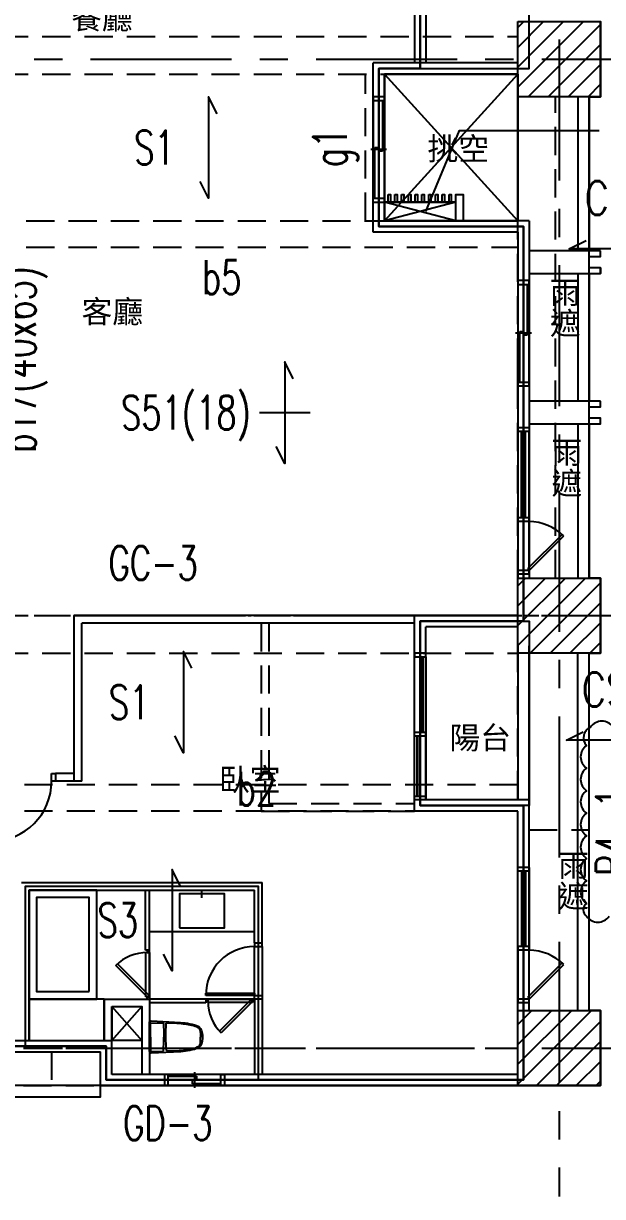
# Model space of a CAD drawing. Header units: millimetres. Extents: x -3377 to 119122, y -22007 to 15479.
# Drawn here: x 78524 to 79295, y 4677 to 6237 of the extents above; entities that cross this region are included whole.
import ezdxf
from ezdxf.enums import TextEntityAlignment as Align

# ---------------------------------------------------------------- set-up
doc = ezdxf.new("R2010")
doc.units = ezdxf.units.MM
doc.header["$LTSCALE"] = 150
doc.header["$MEASUREMENT"] = 0
for name, pattern in [('CENTER', [2, 1.25, -0.25, 0.25, -0.25]), ('CONTINOUS', [0]), ('HIDDEN', [0.375, 0.25, -0.125])]:
    doc.linetypes.add(name, pattern=pattern)
doc.layers.get('0').update_dxf_attribs({"plot": 0})
for name, color, linetype, plot in [('AREA', 3, 'Continuous', False), ('S-ARCH', 252, 'Continuous', False), ('S-CLOUD_20220217(結構依建築圖2022-0216修改)', 4, 'Continuous', False)]:
    doc.layers.add(name, color=color, linetype=linetype, plot=plot)
for name, color, linetype in [('area2', 6, 'Continuous'), ('ASSLN', 8, 'Continuous'), ('COL', 1, 'Continuous'), ('DIM1', 7, 'Continuous'), ('GRID', 5, 'CENTER'), ('OPEN', 4, 'Continuous'), ('S-COL', 7, 'Continuous'), ('S-COLB', 4, 'HIDDEN'), ('S-GRID', 1, 'CENTER'), ('S-HATCH-COL', 13, 'Continuous'), ('S-OPEN', 13, 'Continuous'), ('S-RCBMB', 3, 'HIDDEN'), ('S-RCBMG', 2, 'HIDDEN'), ('S-SLAB', 5, 'Continuous'), ('S-SLABT', 2, 'Continuous'), ('S-TEXTB', 3, 'Continuous'), ('S-TEXTG', 2, 'Continuous'), ('TEXT', 2, 'Continuous'), ('TOIL', 6, 'Continuous'), ('WALL', 2, 'Continuous'), ('WALL-IN', 3, 'Continuous'), ('WALL2', 3, 'Continuous'), ('WALL3', 4, 'Continuous')]:
    doc.layers.add(name, color=color, linetype=linetype)
doc.styles.add('3E', font='simplex.shx', dxfattribs={"width": 0.8, "height": 45, "bigfont": 'dayus.shx'})
doc.styles.add('CS4', font='romans.shx', dxfattribs={"width": 0.7, "height": 45, "bigfont": 'lsp.shx'})
doc.styles.add('HH', font='')
doc.styles.add('HHV', font='')
doc.styles.get('HH').set_extended_font_data('Microsoft JhengHei')
doc.styles.get('HHV').set_extended_font_data('@微軟正黑體')

# ---------------------------------------------------------------- blocks, each defined once
blk = doc.blocks.new('LINE(2)')
at = {"layer": 'S-GRID'}
for points in [[(-5535.87, -344.9), (-5535.87, -3083.41)], [(-8859.11, -1570.91), (-5430.87, -1570.91)], [(-8859.11, -2310.91), (-5430.87, -2310.91)], [(-8859.11, -2885.91), (-5430.87, -2885.91)]]:
    blk.add_lwpolyline(points, dxfattribs=at)
blk = doc.blocks.new('COL(2F-16F)')
for points in [[(-5590.9, -1520.9), (-5480.9, -1520.9), (-5480.9, -1620.9), (-5590.9, -1620.9)], [(-5590.9, -2260.9), (-5480.9, -2260.9), (-5480.9, -2360.9), (-5590.9, -2360.9)], [(-5590.9, -2835.9), (-5480.9, -2835.9), (-5480.9, -2935.9), (-5590.9, -2935.9)]]:
    blk.add_lwpolyline(points, close=True)
blk = doc.blocks.new('$PWS001115O08HK0DW0000DW2')
at = {"color": 0, "linetype": 'Continuous'}
for p, q in [((-55, 7.5), (-50, 7.5)), ((-50, 7.5), (-50, -7.5)), ((50, 7.5), (-50, 7.5)), ((50, 2.5), (-50, 2.5)), ((55, 7.5), (50, 7.5)), ((50, 7.5), (50, -7.5)), ((-50, -7.5), (-55, -7.5)), ((50, -2.5), (-50, -2.5)), ((-50, -7.5), (50, -7.5)), ((50, -7.5), (55, -7.5))]:
    blk.add_line(p, q, dxfattribs=at)
blk = doc.blocks.new('$PDS002515O05SC0DW00008C10')
at = {"color": 0, "linetype": 'Continuous', "lineweight": -2}
for p, q in [((-13.5, 53.5), (-15.6, 51.3)), ((-15.6, 51.3), (30.4, 5.4)), ((32.5, 7.5), (-13.5, 53.5)), ((-37.5, 7.5), (-32.5, 7.5)), ((-32.5, 7.5), (-32.5, -7.5)), ((32.5, 7.5), (-32.5, 7.5)), ((30.4, 5.4), (32.5, 7.5)), ((37.5, 7.5), (32.5, 7.5)), ((32.5, 7.5), (32.5, -7.5)), ((-32.5, -7.5), (-37.5, -7.5)), ((-32.5, -7.5), (32.5, -7.5)), ((32.5, -7.5), (37.5, -7.5))]:
    blk.add_line(p, q, dxfattribs=at)
blk.add_arc((32.5, 7.5), 65, 135, 180, dxfattribs=at)
blk = doc.blocks.new('$PWS002115O06680DW0000DW2')
at = {"color": 0, "linetype": 'Continuous'}
for p, q in [((-40, 7.5), (-35, 7.5)), ((-35, 7.5), (-35, -7.5)), ((35, 7.5), (-35, 7.5)), ((-35, 5), (2.5, 5)), ((35, 0), (-35, 0)), ((-2.5, -5), (-2.5, 0)), ((0, -10.5), (0, 10.5)), ((2.5, 5), (2.5, 0)), ((40, 7.5), (35, 7.5)), ((35, 7.5), (35, -7.5)), ((-35, -7.5), (-40, -7.5)), ((-35, -7.5), (35, -7.5)), ((35, -5), (-2.5, -5)), ((35, -7.5), (40, -7.5))]:
    blk.add_line(p, q, dxfattribs=at)
blk = doc.blocks.new('A$C16E17CE1')
at = {"color": 252}
for p, q in [((970, 505), (792.5, 700)), ((792.5, 505), (970, 700)), ((970, 505), (970, 700)), ((1050, 670), (1050, 465)), ((1065, 670), (1065, 465)), ((1050, 435), (1050, 265)), ((1065, 435), (1065, 265)), ((1050, 235), (1050, 30)), ((1065, 235), (1065, 30)), ((430, -540), (470, -585)), ((430, -585), (470, -540)), ((470, -585), (430, -585)), ((415, -645), (-25, -645))]:
    blk.add_line(p, q, dxfattribs=at)
at = {"color": 252, "linetype": 'HIDDEN'}
for p, q in [((985, 435), (1065, 435)), ((985, -305), (1065, -305)), ((350, -600), (350, -645))]:
    blk.add_line(p, q, dxfattribs=at)
at = {"color": 252}
for points in [[(792.5, 700), (792.5, 505), (970, 505)], [(887.5, 530), (792.5, 530), (792.5, 505), (887.5, 505), (792.5, 530), (887.5, 530), (792.5, 505)], [(1050, -545), (1050, -70)], [(1065, -545), (1065, -70)], [(-25, -645), (-25, -660), (-25, -660), (415, -660), (415, -645)]]:
    blk.add_lwpolyline(points, dxfattribs=at)
at = {"color": 252, "linetype": 'HIDDEN'}
for points in [[(628.8, -30), (628.8, -280), (832.5, -280)], [(638.8, -30), (638.8, -270), (832.5, -270)]]:
    blk.add_lwpolyline(points, dxfattribs=at)
at = {"layer": 'AREA', "color": 252}
blk.add_lwpolyline([(840, 1022.5), (840, 707.5), (785, 707.5), (785, 497.5), (977.5, 497.5), (977.5, -27.5), (840, -27.5), (840, -272.5), (840, -272.5), (977.5, -272.5), (977.5, -637.5), (422.5, -637.5), (422.5, -592.5), (-127.5, -592.5), (-127.5, -252.5), (-332.5, -252.5), (-332.5, -252.5), (-557.5, -252.5), (-557.5, -592.5), (-827.5, -592.5)], dxfattribs=at)
for points in [[(840, 707.5), (985, 707.5), (985, 1022.5), (840, 1022.5)], [(985, -272.5), (840, -272.5), (840, -27.5), (985, -27.5)]]:
    blk.add_lwpolyline(points, close=True, dxfattribs=at)
at = {"layer": 'area2', "color": 252}
blk.add_lwpolyline([(-127.5, -592.5), (422.5, -592.5), (422.5, -637.5), (977.5, -637.5), (977.5, -272.5), (840, -272.5), (840, -272.5), (840, -27.5), (977.5, -27.5), (977.5, 497.5), (785, 497.5), (785, 707.5), (840, 707.5), (840, 1022.5)], dxfattribs=at)
at = {"layer": 'ASSLN', "color": 252}
for points in [[(797.5, 540), (800.5, 540), (800.5, 530), (797.5, 530)], [(806.5, 540), (809.5, 540), (809.5, 530), (806.5, 530)], [(815.5, 540), (818.5, 540), (818.5, 530), (815.5, 530)], [(824.5, 540), (827.5, 540), (827.5, 530), (824.5, 530)], [(833.5, 540), (836.5, 540), (836.5, 530), (833.5, 530)], [(842.5, 540), (845.5, 540), (845.5, 530), (842.5, 530)], [(851.5, 540), (854.5, 540), (854.5, 530), (851.5, 530)], [(860.5, 540), (863.5, 540), (863.5, 530), (860.5, 530)], [(869.5, 540), (872.5, 540), (872.5, 530), (869.5, 530)], [(878.5, 540), (881.5, 540), (881.5, 530), (878.5, 530)]]:
    blk.add_lwpolyline(points, close=True, dxfattribs=at)
at = {"layer": 'COL', "color": 252}
blk.add_line((1080, 442.5), (1080, 435, 1.1), dxfattribs=at)
for points in [[(970, 770), (1080, 770), (1080, 670), (970, 670)], [(970, 30), (1080, 30), (1080, -70), (970, -70)], [(970, -545), (1080, -545), (1080, -645), (970, -645)]]:
    blk.add_lwpolyline(points, close=True, dxfattribs=at)
at = {"layer": 'DIM1', "color": 252}
blk.add_lwpolyline([(315, -592.5), (422.5, -592.5), (422.5, -637.5), (624, -637.5), (625, -637.5), (625, -380), (315, -380), (315, -592.5)], dxfattribs=at)
at = {"layer": 'GRID', "color": 252, "ltscale": 0.1}
blk.add_line((379, -20), (1493.5, -20), dxfattribs=at)
at = {"layer": 'OPEN', "color": 252, "linetype": 'Continuous'}
for p, q in [((777.5, 670), (777.5, 665)), ((777.5, 665), (792.5, 665)), ((777.5, 665), (777.5, 535)), ((785, 665), (785, 535)), ((790, 665), (790, 597.5)), ((792.5, 665), (792.5, 670)), ((792.5, 535), (792.5, 665)), ((795.5, 600), (774.5, 600)), ((780, 535), (780, 602.5)), ((780, 602.5), (785, 602.5)), ((790, 597.5), (785, 597.5)), ((777.5, 530), (777.5, 535)), ((777.5, 535), (792.5, 535)), ((792.5, 535), (792.5, 530)), ((970, 425.5), (970, 420.5)), ((985, 420.5), (985, 425.5)), ((970, 420.5), (985, 420.5)), ((970, 420.5), (970, 290.5)), ((977.5, 420.5), (977.5, 290.5)), ((982.5, 420.5), (982.5, 353)), ((985, 290.5), (985, 420.5)), ((988, 355.5), (967, 355.5)), ((972.5, 290.5), (972.5, 358)), ((972.5, 358), (977.5, 358)), ((982.5, 353), (977.5, 353)), ((970, 285.5), (970, 290.5)), ((970, 290.5), (985, 290.5)), ((985, 290.5), (985, 285.5)), ((970, 225), (970, 230)), ((985, 225), (970, 225)), ((970, 225), (970, 110)), ((975, 110), (975, 225)), ((980, 110), (980, 225)), ((985, 230), (985, 225)), ((985, 110), (985, 225)), ((985, 110), (970, 110)), ((970, 110), (970, 105)), ((985, 105), (985, 110)), ((832.5, -70, -1.1), (832.5, -75, -1.1)), ((832.5, -75, -1.1), (847.5, -75, -1.1)), ((832.5, -260, -1.1), (832.5, -75, -1.1)), ((843, -175, -1.1), (843, -75, -1.1)), ((844, -175, -1.1), (844, -75, -1.1)), ((847.5, -75, -1.1), (847.5, -70, -1.1)), ((847.5, -75, -1.1), (847.5, -260, -1.1)), ((832.5, -175, -1.1), (847.5, -175, -1.1)), ((832.5, -180, -1.1), (847.5, -180, -1.1)), ((836, -260, -1.1), (836, -180, -1.1)), ((837, -260, -1.1), (837, -180, -1.1)), ((837, -180, -1.1), (840, -180, -1.1)), ((840, -180, -1.1), (840, -175, -1.1)), ((840, -175, -1.1), (843, -175, -1.1)), ((840, -260, -1.1), (840, -180, -1.1)), ((350, -240), (350, -230)), ((350, -230), (355, -230)), ((355, -240), (350, -240)), ((832.5, -265, -1.1), (832.5, -260, -1.1)), ((832.5, -260, -1.1), (847.5, -260, -1.1)), ((847.5, -260, -1.1), (847.5, -265, -1.1)), ((970, -360), (970, -355)), ((985, -355), (985, -360)), ((985, -360), (970, -360)), ((970, -460), (970, -360)), ((975, -360), (975, -460)), ((980, -360), (980, -460)), ((985, -360), (985, -460)), ((620, -455), (620, -460)), ((620, -460), (630, -460)), ((620, -525), (620, -460)), ((630, -460), (630, -455)), ((630, -460), (630, -525)), ((985, -460), (970, -460)), ((970, -460), (970, -465)), ((985, -465), (985, -460)), ((555, -525), (555, -522)), ((555, -522), (620, -522)), ((620, -525), (555, -525)), ((620, -522), (620, -525)), ((620, -530), (620, -525)), ((620, -525), (630, -525)), ((630, -525), (630, -530))]:
    blk.add_line(p, q, dxfattribs=at)
at = {"layer": 'OPEN', "color": 252}
blk.add_line((985, 105), (970, 105), dxfattribs=at)
at = {"layer": 'OPEN', "color": 252, "linetype": 'Continuous', "lineweight": -2}
for p, q in [((970, -465), (970, -460)), ((985, -465), (970, -465)), ((970, -465), (970, -530)), ((985, -460), (985, -465)), ((985, -530), (985, -465)), ((1028.8, -481.9), (982.9, -527.9)), ((1031, -484), (1028.8, -481.9)), ((985, -530), (1031, -484)), ((985, -530), (970, -530)), ((970, -530), (970, -535)), ((982.9, -527.9), (985, -530)), ((985, -535), (985, -530))]:
    blk.add_line(p, q, dxfattribs=at)
at = {"layer": 'OPEN', "color": 252, "linetype": 'Continuous'}
for centre, radius, start, end in [((270, -240), 80, 270, 0), ((620, -525), 65, 90, 180)]:
    blk.add_arc(centre, radius, start, end, dxfattribs=at)
at = {"layer": 'OPEN', "color": 252, "linetype": 'Continuous', "lineweight": -2}
blk.add_arc((985, -530), 65, 45, 90, dxfattribs=at)
at = {"layer": 'TEXT', "color": 252}
blk.add_lwpolyline([(847.5, 517.5), (892.4, 625.2), (1078.2, 625.2)], dxfattribs=at)
at = {"layer": 'TOIL', "color": 252}
for p, q in [((475, -465), (475, -385)), ((480, -530), (480, -385)), ((480, -530), (480, -430)), ((480, -440), (620, -440)), ((480, -465), (475, -465)), ((420, -530), (320, -530)), ((477, -527), (475.5, -527)), ((620, -530), (480, -530)), ((555, -530), (555, -535)), ((555, -535), (480, -535)), ((617, -533), (617, -534.5)), ((548, -574.3), (548, -580.5)), ((548, -586.7), (548, -580.5))]:
    blk.add_line(p, q, dxfattribs=at)
at = {"layer": 'TOIL', "color": 252, "linetype": 'Continuous'}
for p, q in [((475.5, -527), (475.5, -468)), ((477, -465), (477, -468)), ((477, -468), (480, -468)), ((480, -468), (480, -465)), ((480, -468), (480, -527)), ((435.3, -485.3), (437.4, -483.2)), ((437.4, -483.2), (479.1, -524.9)), ((477, -527), (435.3, -485.3)), ((479.1, -524.9), (477, -527)), ((477, -530), (477, -527)), ((477, -527), (480, -527)), ((480, -527), (480, -530)), ((558, -530), (555, -530)), ((558, -533), (558, -530)), ((558, -530), (617, -530)), ((617, -533), (617, -530)), ((617, -530), (620, -530)), ((555, -533), (558, -533)), ((617, -534.5), (558, -534.5)), ((573.2, -572.6), (614.9, -530.9)), ((617, -533), (575.3, -574.7)), ((614.9, -530.9), (617, -533)), ((620, -533), (617, -533)), ((575.3, -574.7), (573.2, -572.6))]:
    blk.add_line(p, q, dxfattribs=at)
at = {"layer": 'TOIL', "color": 252}
for points in [[(410, -530), (410, -385), (320, -385), (320, -530)], [(520, -435), (580, -435), (580, -390), (520, -390)], [(400, -520), (400, -395), (330, -395), (330, -520)], [(420, -530), (320, -530), (320, -585), (420, -585)]]:
    blk.add_lwpolyline(points, close=True, dxfattribs=at)
at = {"layer": 'TOIL', "color": 252, "const_width": 3}
blk.add_lwpolyline([(549.5, -395.5), (549.5, -385.3)], dxfattribs=at)
at = {"layer": 'TOIL', "color": 252}
blk.add_lwpolyline([(550.6, -582.5, -0.194459), (545.7, -594.8, -0.07596), (521.7, -599.9), (482.5, -602), (480, -599.8), (480, -560.2), (482.5, -559), (521.5, -561.1, -0.07596), (545.7, -566.2, -0.194459), (550.6, -578.4)], format="xyb", close=True, dxfattribs=at)
for points in [[(481.3, -580.5), (481.3, -562.1, -0.332674), (481.9, -561.3), (498, -561.9, -0.271876), (498.7, -562.4, -0.013613), (499.1, -580.5, -43.172872)], [(481.3, -580.5), (481.3, -598.9, 0.332674), (481.9, -599.7), (498, -599.1, 0.271876), (498.7, -598.6, 0.013613), (499.1, -580.5, 43.172872)]]:
    blk.add_lwpolyline(points, format="xyb", dxfattribs=at)
at = {"layer": 'TOIL', "color": 252, "linetype": 'Continuous'}
for centre, start, end in [((477, -527), 90, 135), ((617, -533), 180, 225)]:
    blk.add_arc(centre, 59, start, end, dxfattribs=at)
at = {"layer": 'TOIL', "color": 252}
for centre, radius, start, end in [((-82.9, -557), 585.1, 357.7018, 359.5191), ((505.5, -725.1), 163.2, 83.1505, 91.169), ((517.7, -642.3), 79.5, 71.2752, 84.7588), ((541.1, -573.6), 6.93, 353.869, 72.5206), ((623.1, -583.4), 121.5, 178.6098, 187.2474), ((541.4, -587.5), 6.62, 292.881, 6.9927), ((508, -425.8), 173.1, 268.2114, 275.8192), ((525.8, -557.6), 40.3, 269.7388, 296.8929)]:
    blk.add_arc(centre, radius, start, end, dxfattribs=at)
at = {"layer": 'WALL', "color": 252}
for p, q in [((777.5, 490), (777.5, 715)), ((970, 715), (777.5, 715)), ((792.5, 505), (792.5, 700)), ((970, 700), (792.5, 700)), ((792.5, 670), (777.5, 670)), ((777.5, 530), (777.5, 570)), ((792.5, 530), (792.5, 570)), ((777.5, 530), (792.5, 530)), ((985, 505), (792.5, 505)), ((985, 505), (985, 30)), ((970, 490), (777.5, 490)), ((970, 490), (970, 30)), ((985, 425.5), (970, 425.5)), ((970, 285.5), (970, 325.5)), ((985, 285.5), (985, 325.5)), ((970, 285.5), (985, 285.5)), ((970, 230), (985, 230)), ((985, 35), (970, 35)), ((970, -20), (832.5, -20)), ((832.5, -280), (832.5, -20)), ((970, -35), (847.5, -35)), ((847.5, -265), (847.5, -35)), ((847.5, -70, -1.1), (832.5, -70, -1.1)), ((847.5, -265, -1.1), (832.5, -265, -1.1)), ((985, -265), (847.5, -265)), ((985, -545), (985, -265)), ((970, -280), (832.5, -280)), ((970, -545), (970, -280)), ((985, -355), (970, -355)), ((985, -355), (970, -355)), ((985, -535), (970, -535)), ((985, -535), (970, -535)), ((-25, -585), (430, -585)), ((430, -630), (430, -585)), ((-25, -600), (415, -600)), ((415, -601), (415, -600)), ((415, -645), (415, -601)), ((970, -630), (430, -630)), ((485, -630), (430, -630)), ((500, -630), (500, -645)), ((580, -630), (580, -645)), ((416, -645), (415, -645)), ((970, -645), (416, -645)), ((485, -645), (430, -645))]:
    blk.add_line(p, q, dxfattribs=at)
for points in [[(970, 1245), (970, 1030), (832.5, 1030), (832.5, 715)], [(985, 1245), (985, 1015), (847.5, 1015), (847.5, 715)]]:
    blk.add_lwpolyline(points, dxfattribs=at)
at = {"layer": 'WALL', "color": 252, "elevation": 1.1}
for points in [[(1080, 465), (985, 465), (985, 435), (1080, 435), (1080, 442.5), (1065, 442.5), (1065, 457.5), (1080, 457.5)], [(1080, 265), (985, 265), (985, 235), (1080, 235), (1080, 242.5), (1065, 242.5), (1065, 257.5), (1080, 257.5)]]:
    blk.add_lwpolyline(points, close=True, dxfattribs=at)
at = {"layer": 'WALL-IN', "color": 252, "linetype": 'CONTINOUS'}
for p, q in [((420, -530), (480, -530)), ((420, -530), (420, -585)), ((480, -530), (480, -630)), ((430, -540), (470, -540)), ((430, -540), (430, -585)), ((470, -540), (470, -630))]:
    blk.add_line(p, q, dxfattribs=at)
at = {"layer": 'WALL2', "color": 252}
for p, q in [((832.5, -20), (380, -20)), ((380, -240), (380, -20)), ((832.5, -30), (390, -30)), ((390, -240), (390, -30)), ((380, -230), (355, -230)), ((355, -230), (355, -240)), ((390, -240), (355, -240)), ((310, -375), (630, -375)), ((320, -585), (320, -385)), ((320, -385), (620, -385)), ((620, -455), (620, -385)), ((630, -455), (630, -375)), ((620, -455), (630, -455)), ((630, -530), (620, -530)), ((620, -530), (620, -630)), ((630, -530), (630, -630))]:
    blk.add_line(p, q, dxfattribs=at)
blk.add_lwpolyline([(887.5, 505), (887.5, 540), (897.5, 540), (897.5, 505)], dxfattribs=at)
at = {"layer": 'WALL3', "color": 252}
for p, q in [((970, -60), (970, -265)), ((985, -265), (985, -60))]:
    blk.add_line(p, q, dxfattribs=at)
at = {"layer": 'OPEN', "color": 252, "lineweight": -2, "rotation": 270}
for p in [(977.5, 72.5), (977.5, -497.5)]:
    blk.add_blockref('$PDS002515O05SC0DW00008C10', p, dxfattribs=at)
at = {"layer": 'OPEN', "color": 252, "extrusion": (0, 0, -1), "zscale": -1, "rotation": 90.00000000000004}
blk.add_blockref('$PWS001115O08HK0DW0000DW2', (-977.5, -410), dxfattribs=at)
at = {"layer": 'OPEN', "color": 252, "rotation": 180}
blk.add_blockref('$PWS002115O06680DW0000DW2', (540, -637.5), dxfattribs=at)
at = {"layer": 'TEXT', "color": 252, "style": 'HH'}
for s, p in [('餐廳', (416.8, 760)), ('挑空', (890.8, 586)), ('客廳', (430.7, 369.3)), ('陽台', (920, -197.4)), ('臥室', (613.4, -253.1))]:
    blk.add_text(s, height=30, dxfattribs=at).set_placement(p, align=Align.CENTER)
at = {"layer": 'TEXT', "color": 252, "style": 'HHV'}
for p in [(1017.5, 389.9), (1019.6, 177.2), (1028.5, -371.9)]:
    blk.add_text('雨遮', height=30, rotation=270, dxfattribs=at).set_placement(p, align=Align.CENTER)
blk = doc.blocks.new('2022-0217')
blk.add_blockref('A$C16E17CE1', (66101.5, -2290.9))

msp = doc.modelspace()

# ---------------------------------------------------------------- hatches: boundary and pattern name
at = {"layer": 'S-HATCH-COL'}
h = msp.add_hatch(dxfattribs=at)
h.set_pattern_fill('ANSI31', color=256, scale=150, style=0)
h.set_pattern_definition([(45, (36331.2, 0), (-13.258252, 13.258252), [])])
h.paths.add_polyline_path([(79181.93, 6239.23), (79291.93, 6239.23), (79291.93, 6139.23), (79181.93, 6139.23)])
h.paths.add_polyline_path([(79181.93, 5499.23), (79291.93, 5499.23), (79291.93, 5399.23), (79181.93, 5399.23)])
h.paths.add_polyline_path([(79181.93, 4924.23), (79291.93, 4924.23), (79291.93, 4824.23), (79181.93, 4824.23)])
h.paths.add_polyline_path([(78076.93, 4924.23), (78186.93, 4924.23), (78186.93, 4824.23), (78076.93, 4824.23)])
h.paths.add_polyline_path([(77421.93, 4924.23), (77311.93, 4924.23), (77311.93, 4824.23), (77421.93, 4824.23)])
h.paths.add_polyline_path([(76406.93, 6814.23), (76516.93, 6814.23), (76516.93, 6714.23), (76406.93, 6714.23)])
h.paths.add_polyline_path([(76406.93, 6249.23), (76516.93, 6249.23), (76516.93, 6149.23), (76406.93, 6149.23)])
h.paths.add_polyline_path([(76406.93, 5514.23), (76516.93, 5514.23), (76516.93, 5414.23), (76406.93, 5414.23)])
h.paths.add_polyline_path([(76406.93, 4924.23), (76516.93, 4924.23), (76516.93, 4824.23), (76406.93, 4824.23)])
h.paths.add_polyline_path([(77391.93, 6814.23), (77306.93, 6814.23), (77306.93, 6714.23), (77391.93, 6714.23)])
h.paths.add_polyline_path([(78126.93, 5469.23), (78211.93, 5469.23), (78211.93, 5329.23), (78126.93, 5329.23)])
h.paths.add_polyline_path([(78126.93, 6294.23), (78211.93, 6294.23), (78211.93, 6154.23), (78126.93, 6154.23)])
h.paths.add_polyline_path([(77391.93, 6294.23), (77306.93, 6294.23), (77306.93, 6154.23), (77391.93, 6154.23)])
h.paths.add_polyline_path([(77306.93, 5469.23), (77391.93, 5469.23), (77391.93, 5329.23), (77306.93, 5329.23)])
h.paths.add_polyline_path([(78126.93, 6814.23), (78211.93, 6814.23), (78211.93, 6714.23), (78126.93, 6714.23)])
h.paths.add_polyline_path([(79181.93, 6814.23), (79291.93, 6814.23), (79291.93, 6714.23), (79181.93, 6714.23)])

# ---------------------------------------------------------------- linework, layer by layer
at = {"layer": 'S-CLOUD_20220217(結構依建築圖2022-0216修改)'}
msp.add_lwpolyline([(79308.69, 5301.04, 0.5205671), (79278.69, 5301.04, 0.5205671), (79273.27, 5276.47, 0.5205671), (79273.27, 5246.47, 0.5205671), (79273.27, 5216.47, 0.5205671), (79273.27, 5186.47, 0.5205671), (79273.27, 5156.47, 0.5205671), (79273.27, 5126.47, 0.5205671), (79273.27, 5096.47, 0.5205671), (79273.27, 5066.47, 0.5205671), (79273.27, 5049.48, 0.5205671), (79303.27, 5049.48, 0.5205671)], format="xyb", dxfattribs=at)
at = {"layer": 'S-OPEN'}
for p, q in [((79004.43, 6169.23), (79181.93, 5974.23)), ((79181.93, 6169.23), (79004.43, 5974.23)), ((78641.93, 4929.23), (78681.93, 4884.23)), ((78681.93, 4929.23), (78641.93, 4884.23))]:
    msp.add_line(p, q, dxfattribs=at)
at = {"layer": 'S-RCBMB'}
for p, q in [((78979.43, 5974.23), (78979.43, 6169.23)), ((79004.43, 5974.23), (79004.43, 6169.23)), ((78471.93, 5974.23), (79181.93, 5974.23)), ((78471.93, 5939.23), (79181.93, 5939.23)), ((79181.93, 5224.23), (78466.93, 5224.23)), ((79181.93, 5189.23), (78466.93, 5189.23))]:
    msp.add_line(p, q, dxfattribs=at)
at = {"layer": 'S-RCBMG'}
for p, q in [((78211.93, 6219.23), (79181.93, 6219.23)), ((78211.93, 6169.23), (79181.93, 6169.23)), ((79181.93, 5499.23), (79181.93, 6139.23)), ((79231.93, 5499.23), (79231.93, 6139.23)), ((78211.93, 5449.23), (79181.93, 5449.23)), ((78211.93, 5399.23), (79181.93, 5399.23)), ((79181.93, 4924.23), (79181.93, 5399.23)), ((79261.93, 4924.23), (79261.93, 5399.23)), ((78186.93, 4874.23), (79181.93, 4874.23)), ((78186.93, 4824.23), (79181.93, 4824.23))]:
    msp.add_line(p, q, dxfattribs=at)
at = {"layer": 'S-SLAB'}
msp.add_lwpolyline([(77326.93, 4824.23), (78186.93, 4824.23), (78186.93, 4824.23), (78186.93, 4809.23), (78626.93, 4809.23), (78626.93, 4824.23), (79291.93, 4824.23), (79291.93, 4924.23), (79276.93, 4924.23), (79276.93, 5399.23), (79291.93, 5399.23), (79291.93, 5499.23), (79276.93, 5499.23), (79276.93, 5964.23), (79276.93, 5964.23), (79276.93, 6139.23), (79291.93, 6139.23), (79291.93, 6239.23)], dxfattribs=at)
for points in [[(79004.43, 6169.23), (79181.93, 6169.23), (79181.93, 5974.23), (79004.43, 5974.23)], [(78641.93, 4929.23), (78681.93, 4929.23), (78681.93, 4884.23), (78641.93, 4884.23)]]:
    msp.add_lwpolyline(points, close=True, dxfattribs=at)
at = {"layer": 'S-SLABT', "color": 1}
msp.add_line((78838.18, 5719.23), (78905.68, 5719.23), dxfattribs=at)
for points in [[(78781.93, 6116.73), (78770.68, 6139.23), (78770.68, 6004.23), (78759.43, 6026.73)], [(79362.72, 5925.81), (79385.22, 5937.06), (79250.22, 5937.06), (79272.72, 5948.31)], [(78883.18, 5764.23), (78871.93, 5786.73), (78871.93, 5651.73), (78860.68, 5674.23)], [(78748.31, 5379.23), (78737.06, 5401.73), (78737.06, 5266.73), (78725.81, 5289.23)], [(79358.92, 5272.27), (79381.42, 5283.52), (79246.42, 5283.52), (79268.92, 5294.77)], [(78733.27, 5089.23), (78722.02, 5111.73), (78722.02, 4976.73), (78710.77, 4999.23)]]:
    msp.add_lwpolyline(points, dxfattribs=at)

# ---------------------------------------------------------------- block references
at = {"layer": 'S-ARCH'}
msp.add_blockref('2022-0217', (12110.4, 7760.14), dxfattribs=at)
at = {"layer": 'S-COL'}
msp.add_blockref('COL(2F-16F)', (84772.8, 7760.14), dxfattribs=at)
at = {"layer": 'S-COLB'}
msp.add_blockref('COL(2F-16F)', (84772.8, 7760.14), dxfattribs=at)
at = {"layer": 'S-GRID'}
msp.add_blockref('LINE(2)', (84772.8, 7760.14), dxfattribs=at)

# ---------------------------------------------------------------- texts
at = {"layer": 'S-SLABT', "color": 2, "style": 'CS4', "width": 0.7}
for s, p in [('S1', (78725.68, 6049.23)), ('S51(18)', (78826.93, 5696.73)), ('S1', (78692.06, 5311.73)), ('S3', (78677.02, 5021.73))]:
    msp.add_text(s, height=45, dxfattribs=at).set_placement(p, align=Align.RIGHT)
at = {"layer": 'S-SLABT', "color": 2, "style": '3E', "width": 0.8}
for p in [(79317.72, 5982.06), (79313.92, 5328.52)]:
    msp.add_text('CS0', height=45, dxfattribs=at).set_placement(p, align=Align.CENTER)
at = {"layer": 'S-TEXTB', "linetype": 'Continuous', "style": 'CS4', "width": 0.7}
msp.add_text('g1', height=45, rotation=90, dxfattribs=at).set_placement((78939.43, 6071.73), align=Align.MIDDLE)
for s, p in [('b5', (78788.18, 5899.23, 0)), ('b2', (78834.43, 5219.23, 0))]:
    msp.add_text(s, height=45, dxfattribs=at).set_placement(p, align=Align.MIDDLE)
msp.add_text('b17(40x65)', height=45, rotation=90, dxfattribs=at).set_placement((78518.25, 5914.23), align=Align.MIDDLE_RIGHT)
at = {"layer": 'S-TEXTG', "style": 'CS4', "width": 0.7}
msp.add_text('GC-3', height=45, dxfattribs=at).set_placement((78696.93, 5519.23, -0.54), align=Align.MIDDLE)
msp.add_text('GD-3', height=45, dxfattribs=at).set_placement((78656.93, 4774.23, 0), align=Align.MIDDLE_LEFT)
at = {"layer": 'S-TEXTG', "insert": (79341.93, 5161.73), "char_height": 45, "attachment_point": 5, "rotation": 90, "line_spacing_factor": 0.7, "style": 'CS4'}
msp.add_mtext('B4-1\\P(80x65)', dxfattribs=at)

doc.saveas('drawing.dxf')
